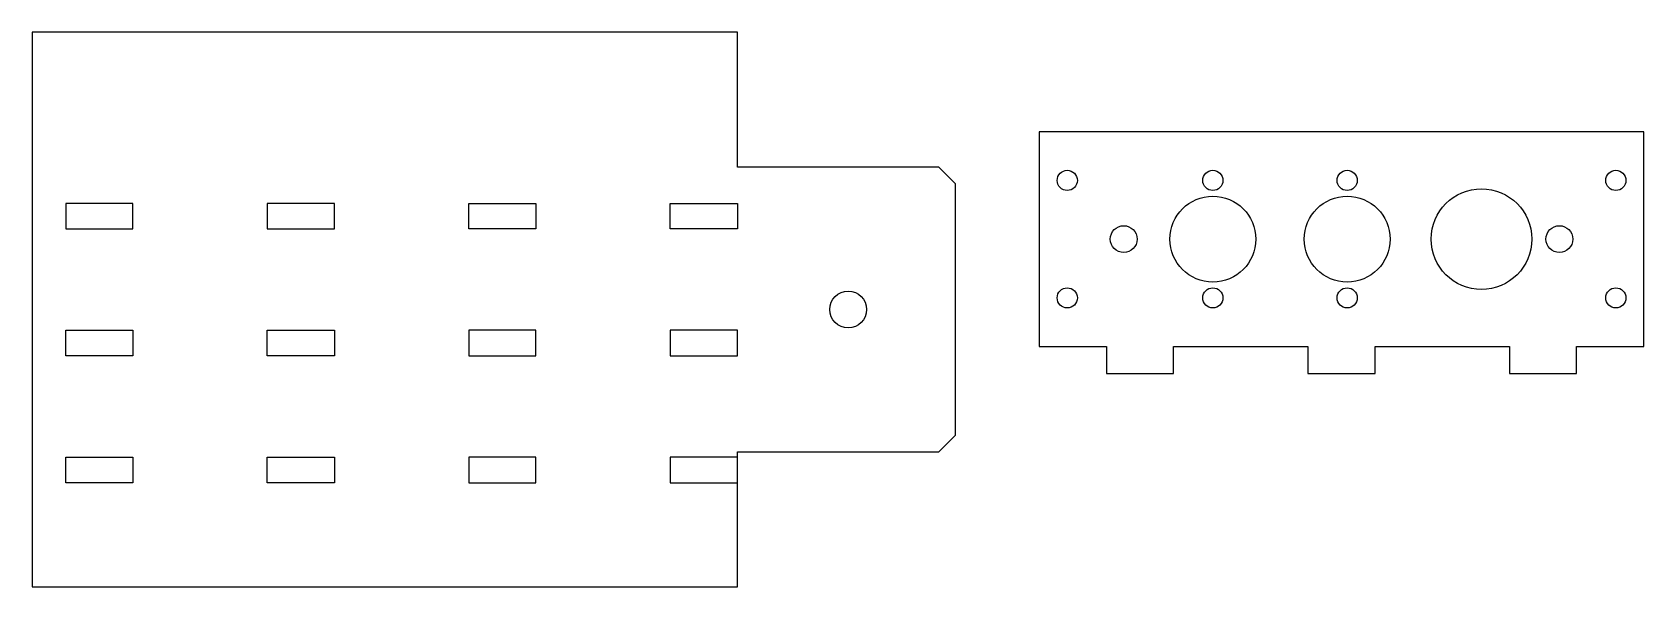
# Model space of a CAD drawing. Header units: inches. Extents: x -105 to 135, y -20 to 63.
import ezdxf

# ---------------------------------------------------------------- set-up
doc = ezdxf.new("R2010")
doc.units = ezdxf.units.IN
doc.header["$MEASUREMENT"] = 0

msp = doc.modelspace()

# ---------------------------------------------------------------- linework, layer by layer
for points in [[(32.5, 2.6), (32.5, 40), (30, 42.5), (0, 42.5), (0, 62.6), (-105, 62.6), (-105, -20), (0, -20), (0, 0.1), (30, 0.1)], [(44.96, 15.78), (54.96, 15.78), (54.96, 11.78), (64.96, 11.78), (64.96, 15.78), (74.96, 15.78), (84.96, 15.78), (84.96, 11.78), (94.96, 11.78), (94.96, 15.78), (114.96, 15.78), (114.96, 11.78), (124.96, 11.78), (124.96, 15.78), (134.96, 15.78), (134.96, 47.78), (44.96, 47.78)], [(-100, 37.1), (-100, 33.3), (-90, 33.3), (-90, 37.1)], [(-60, 33.3), (-60, 37.1), (-70, 37.1), (-70, 33.3)], [(-40, 37.1), (-30, 37.1), (-30, 33.3), (-40, 33.3)], [(-10, 37.1), (0, 37.1), (0, 33.3), (-10, 33.3)], [(-100, 14.4), (-100, 18.2), (-90, 18.2), (-90, 14.4)], [(-70, 18.2), (-60, 18.2), (-60, 14.4), (-70, 14.4)], [(-30, 14.4), (-30, 18.2), (-40, 18.2), (-40, 14.4)], [(-10, 14.4), (0, 14.4), (0, 18.2), (-10, 18.2)], [(-100, -4.5), (-100, -0.7), (-90, -0.7), (-90, -4.5)], [(-70, -0.7), (-60, -0.7), (-60, -4.5), (-70, -4.5)], [(-30, -4.5), (-30, -0.7), (-40, -0.7), (-40, -4.5)], [(0, -4.5), (0, -0.7), (-10, -0.7), (-10, -4.5)]]:
    msp.add_lwpolyline(points, close=True)
msp.add_lwpolyline([(0, 42.6), (0, 42.6)])
for centre, radius in [((49.12, 40.53), 1.5), ((70.8, 40.53), 1.5), ((90.8, 40.53), 1.5), ((130.8, 40.53), 1.5), ((110.8, 31.78), 7.5), ((70.8, 31.78), 6.4), ((90.8, 31.78), 6.4), ((57.53, 31.78), 2), ((122.4, 31.78), 2), ((16.5, 21.3), 2.75), ((49.12, 23.03), 1.5), ((70.8, 23.03), 1.5), ((90.8, 23.03), 1.5), ((130.8, 23.03), 1.5)]:
    msp.add_circle(centre, radius)

doc.saveas('drawing.dxf')
